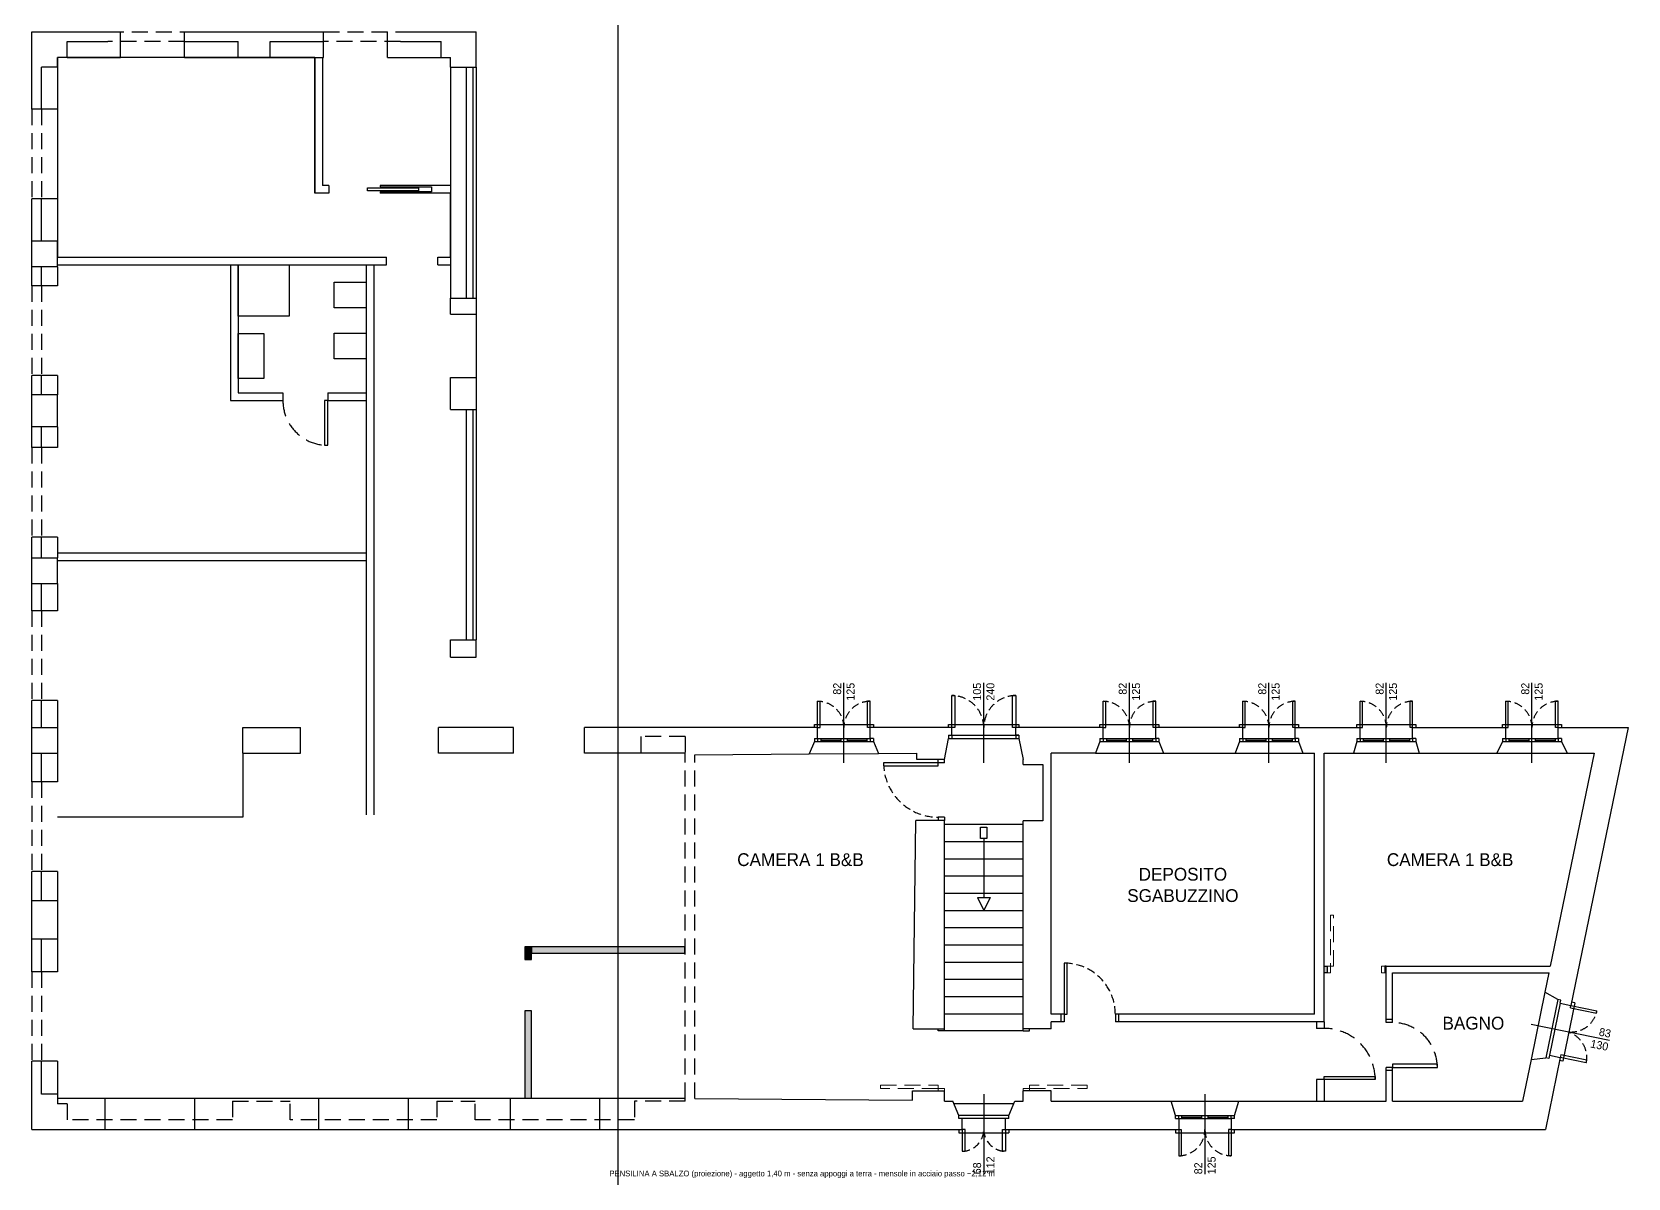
# Model space of a CAD drawing. Header units: millimetres. Extents: x 2698 to 9190, y -7457 to 3239.
# Drawn here: x 6697 to 9190, y -2387 to -596 of the extents above; entities that cross this region are included whole.
import ezdxf

# ---------------------------------------------------------------- set-up
doc = ezdxf.new("R2010")
doc.units = ezdxf.units.MM
doc.header["$LTSCALE"] = 100
doc.linetypes.add('HIDDEN', pattern=[0.375, 0.25, -0.125])
doc.linetypes.add('TRATTEGGIATA2', pattern=[0.375, 0.25, -0.125])
doc.layers.add('_SUP', color=190, linetype='Continuous', plot=False)
doc.layers.add('DEM linee', color=7, linetype='TRATTEGGIATA2', lineweight=25)
doc.layers.add('DEM linee_2', color=40, linetype='TRATTEGGIATA2', lineweight=9, true_color=0xf0b400)
doc.layers.add('NC_SEZ', color=1, linetype='Continuous', lineweight=30, true_color=0xff0000)
for name, color, linetype in [('DEM riempi', 51, 'Continuous'), ('INF', 6, 'Continuous'), ('Interni F', 3, 'Continuous'), ('Interni S', 2, 'Continuous'), ('NC linee_10', 12, 'Continuous'), ('PR_COSTRUZIONI', 1, 'Continuous'), ('PR_PENSILINA', 30, 'Continuous'), ('PROS', 9, 'Continuous'), ('Quote', 3, 'Continuous'), ('SEZ', 4, 'Continuous'), ('Testi', 3, 'Continuous')]:
    doc.layers.add(name, color=color, linetype=linetype)
doc.styles.add('CENTURY', font='GOTHIC.TTF')

msp = doc.modelspace()

# ---------------------------------------------------------------- hatches: boundary and pattern name
at = {"layer": 'DEM riempi'}
h = msp.add_hatch(color=256, dxfattribs=at)
h.dxf.hatch_style = 1
h.paths.add_polyline_path([(8720.2, -2055.7), (8715.2, -2055.7), (8715.2, -2065.7), (8720.2, -2065.7)])
h.paths.add_polyline_path([(8812.2, -2055.7), (8810.2, -2055.7), (8810.2, -2065.7), (8812.2, -2065.7)])
at = {"layer": 'PR_COSTRUZIONI'}
for points in [[(7467, -2045.3), (7477, -2045.3), (7477, -2025.3), (7467, -2025.3)], [(7477, -2035.3), (7717, -2035.3), (7717, -2025.3), (7477, -2025.3)], [(7467, -2262.2), (7477, -2262.2), (7477, -2125.3), (7467, -2125.3)]]:
    msp.add_hatch(color=1, dxfattribs=at).paths.add_polyline_path(points)

# ---------------------------------------------------------------- linework, layer by layer
at = {"layer": '_SUP'}
msp.add_xline((7612.7, -2310.7), (0, 1), dxfattribs=at)
at = {"layer": 'DEM linee'}
for p, q in [((6815.4, -595.7), (6935.4, -595.7)), ((7152.4, -595.7), (7272.4, -595.7)), ((6935.4, -610.7), (6815.4, -610.7)), ((7272.4, -610.7), (7152.4, -610.7)), ((6696.9, -716.7), (6696.9, -856.7)), ((6711.9, -716.7), (6711.9, -856.7)), ((6696.9, -992.7), (6696.9, -1132.7)), ((6711.9, -992.7), (6711.9, -1132.7)), ((6696.9, -1245.2), (6696.9, -1385.2)), ((6711.9, -1245.2), (6711.9, -1385.2)), ((6696.9, -1500.2), (6696.9, -1640.2)), ((6711.9, -1500.2), (6711.9, -1640.2)), ((7717.2, -1696.7), (7648.2, -1696.7)), ((7648.2, -1696.7), (7648.2, -1722.7)), ((7717.2, -1696.7), (7717.2, -1722.7)), ((7717.2, -2262.2), (7717.2, -1722.7)), ((7732.2, -2262.2), (7732.2, -1725.2)), ((6696.9, -1767.7), (6696.9, -1907.7)), ((6711.9, -1767.7), (6711.9, -1907.7)), ((6696.9, -2064.2), (6696.9, -2204.2)), ((6711.9, -2064.2), (6711.9, -2204.2)), ((8715.2, -2055.7), (8720.2, -2055.7)), ((8720.2, -2065.7), (8715.2, -2065.7)), ((8720.2, -2055.7), (8720.2, -2065.7)), ((8810.2, -2055.7), (8810.2, -2065.7)), ((8812.2, -2055.7), (8810.2, -2055.7)), ((8812.2, -2065.7), (8810.2, -2065.7)), ((6736.9, -2262.2), (6736.9, -2270.7)), ((7010.2, -2266.7), (7010.2, -2295.7)), ((7010.2, -2266.7), (7100.2, -2266.7)), ((7100.2, -2295.7), (7100.2, -2266.7)), ((7329.2, -2266.7), (7329.2, -2295.7)), ((7329.2, -2266.7), (7389.2, -2266.7)), ((7389.2, -2295.7), (7389.2, -2266.7)), ((7717.2, -2266.7), (7638.2, -2266.7)), ((7638.2, -2266.7), (7638.2, -2295.7)), ((7717.2, -2266.7), (7717.2, -2262.2)), ((6751.9, -2270.7), (6736.9, -2270.7)), ((6751.9, -2270.7), (6751.9, -2295.7)), ((7010.2, -2295.7), (6751.9, -2295.7)), ((7329.2, -2295.7), (7100.2, -2295.7)), ((7638.2, -2295.7), (7389.2, -2295.7))]:
    msp.add_line(p, q, dxfattribs=at)
at = {"layer": 'DEM linee_2'}
for p, q in [((8720.2, -2055.7), (8725.2, -2055.7)), ((8725.2, -2065.7), (8720.2, -2065.7)), ((8725.2, -2055.7), (8725.2, -2065.7)), ((8805.2, -2055.7), (8805.2, -2065.7)), ((8805.2, -2055.7), (8810.2, -2055.7)), ((8810.2, -2065.7), (8805.2, -2065.7)), ((8122.2, -2246.7), (8112.2, -2246.7)), ((8112.2, -2246.7), (8112.2, -2250.2)), ((8122.2, -2246.7), (8122.2, -2250.2)), ((8245.2, -2246.7), (8245.2, -2250.2)), ((8245.2, -2246.7), (8255.2, -2246.7)), ((8255.2, -2246.7), (8255.2, -2250.2))]:
    msp.add_line(p, q, dxfattribs=at)
for points in [[(8725.2, -2055.7), (8730.2, -2055.7), (8730.2, -1975.7), (8725.2, -1975.7)], [(8112.2, -2246.7), (8022.2, -2246.7), (8022.2, -2241.7), (8112.2, -2241.7)], [(8255.2, -2246.7), (8345.2, -2246.7), (8345.2, -2241.7), (8255.2, -2241.7)]]:
    msp.add_lwpolyline(points, close=True, dxfattribs=at)
at = {"layer": 'INF'}
for p, q in [((7390.9, -650.7), (7390.9, -1011.7)), ((7390.9, -1036.7), (7390.9, -1135.7)), ((7390.9, -1185.7), (7390.9, -1545.7)), ((7965.2, -1737.7), (7965.2, -1612.7)), ((8183.7, -1737.7), (8183.7, -1612.7)), ((8411.2, -1737.7), (8411.2, -1612.7)), ((8629.2, -1737.7), (8629.2, -1612.7)), ((8812.5, -1737.7), (8812.5, -1612.7)), ((9040, -1737.7), (9040, -1612.7)), ((7919.2, -1682.7), (7919.2, -1677.7)), ((7919.2, -1677.7), (8011.2, -1677.7)), ((8011.2, -1677.7), (8011.2, -1682.7)), ((8128.7, -1682.7), (8128.7, -1677.7)), ((8128.7, -1677.7), (8238.7, -1677.7)), ((8133.7, -1694.7), (8233.7, -1694.7)), ((8133.7, -1694.7), (8133.7, -1699.7)), ((8233.7, -1694.7), (8233.7, -1699.7)), ((8238.7, -1677.7), (8238.7, -1682.7)), ((8365.2, -1682.7), (8365.2, -1677.7)), ((8365.2, -1677.7), (8457.2, -1677.7)), ((8457.2, -1677.7), (8457.2, -1682.7)), ((8583.2, -1682.7), (8583.2, -1677.7)), ((8583.2, -1677.7), (8675.2, -1677.7)), ((8675.2, -1677.7), (8675.2, -1682.7)), ((8766.5, -1682.7), (8766.5, -1677.7)), ((8766.5, -1677.7), (8858.5, -1677.7)), ((8858.5, -1677.7), (8858.5, -1682.7)), ((8994, -1682.7), (8994, -1677.7)), ((8994, -1677.7), (9086, -1677.7)), ((9086, -1677.7), (9086, -1682.7)), ((7919.2, -1704.7), (8011.2, -1704.7)), ((7924.2, -1699.7), (7924.2, -1704.7)), ((7924.2, -1699.7), (8006.2, -1699.7)), ((7929.2, -1699.7), (7929.2, -1704.7)), ((7960.2, -1699.7), (7960.2, -1704.7)), ((7970.2, -1699.7), (7970.2, -1704.7)), ((8001.2, -1699.7), (8001.2, -1704.7)), ((8006.2, -1699.7), (8006.2, -1704.7)), ((8128.7, -1699.7), (8238.7, -1699.7)), ((8365.2, -1704.7), (8457.2, -1704.7)), ((8370.2, -1699.7), (8370.2, -1704.7)), ((8370.2, -1699.7), (8452.2, -1699.7)), ((8375.2, -1699.7), (8375.2, -1704.7)), ((8406.2, -1699.7), (8406.2, -1704.7)), ((8416.2, -1699.7), (8416.2, -1704.7)), ((8447.2, -1699.7), (8447.2, -1704.7)), ((8452.2, -1699.7), (8452.2, -1704.7)), ((8583.2, -1704.7), (8675.2, -1704.7)), ((8588.2, -1699.7), (8588.2, -1704.7)), ((8588.2, -1699.7), (8670.2, -1699.7)), ((8593.2, -1699.7), (8593.2, -1704.7)), ((8624.2, -1699.7), (8624.2, -1704.7)), ((8634.2, -1699.7), (8634.2, -1704.7)), ((8665.2, -1699.7), (8665.2, -1704.7)), ((8670.2, -1699.7), (8670.2, -1704.7)), ((8766.5, -1704.7), (8858.5, -1704.7)), ((8771.5, -1699.7), (8771.5, -1704.7)), ((8771.5, -1699.7), (8853.5, -1699.7)), ((8776.5, -1699.7), (8776.5, -1704.7)), ((8807.5, -1699.7), (8807.5, -1704.7)), ((8817.5, -1699.7), (8817.5, -1704.7)), ((8848.5, -1699.7), (8848.5, -1704.7)), ((8853.5, -1699.7), (8853.5, -1704.7)), ((8994, -1704.7), (9086, -1704.7)), ((8999, -1699.7), (8999, -1704.7)), ((8999, -1699.7), (9081, -1699.7)), ((9004, -1699.7), (9004, -1704.7)), ((9035, -1699.7), (9035, -1704.7)), ((9045, -1699.7), (9045, -1704.7)), ((9076, -1699.7), (9076, -1704.7)), ((9081, -1699.7), (9081, -1704.7)), ((7911.2, -1723.9), (8019.2, -1723.2)), ((8112.2, -1737.7), (8112.2, -1732.7)), ((8122.2, -1737.7), (8112.2, -1737.7)), ((8122.2, -1737.7), (8122.2, -1732.7)), ((8358.2, -1722.7), (8464.2, -1722.7)), ((8576.2, -1722.7), (8682.2, -1722.7)), ((8761, -1722.7), (8864, -1722.7)), ((8985, -1722.7), (9095, -1722.7)), ((8122.2, -1822.7), (8112.2, -1822.7)), ((8112.2, -1822.7), (8112.2, -1827.7)), ((8122.2, -1822.7), (8122.2, -1827.7)), ((8122.2, -1833.7), (8245.2, -1833.7)), ((8122.2, -1860.6), (8245.2, -1860.6)), ((8183.7, -1855.9), (8183.7, -1948.3)), ((8122.2, -1887.6), (8245.2, -1887.6)), ((8122.2, -1914.5), (8245.2, -1914.5)), ((8122.2, -1941.4), (8245.2, -1941.4)), ((8122.2, -1968.3), (8245.2, -1968.3)), ((8173.7, -1948.3), (8193.7, -1948.3)), ((8173.7, -1948.3), (8183.7, -1968.3)), ((8193.7, -1948.3), (8183.7, -1968.3)), ((8122.2, -1995.2), (8245.2, -1995.2)), ((8122.2, -2022.1), (8245.2, -2022.1)), ((8122.2, -2049.1), (8245.2, -2049.1)), ((8122.2, -2076), (8245.2, -2076)), ((8122.2, -2102.9), (8245.2, -2102.9)), ((9060.2, -2096.3), (9038.6, -2201.1)), ((9080.3, -2107.6), (9061.6, -2198.7)), ((9084.2, -2113.5), (9067.5, -2194.8)), ((9106.8, -2113), (9088, -2204.1)), ((9106.8, -2113), (9101.9, -2112)), ((8122.2, -2129.8), (8245.2, -2129.8)), ((8309.2, -2130.7), (8304.2, -2130.7)), ((8309.2, -2142.7), (8304.2, -2142.7)), ((8309.2, -2130.7), (8309.2, -2142.7)), ((8389.2, -2130.7), (8389.2, -2142.7)), ((8394.2, -2130.7), (8389.2, -2130.7)), ((8394.2, -2142.7), (8389.2, -2142.7)), ((8812.2, -2143.7), (8812.2, -2138.7)), ((8822.2, -2143.7), (8812.2, -2143.7)), ((8822.2, -2143.7), (8822.2, -2138.7)), ((8112.2, -2156.7), (8112.2, -2153.2)), ((8122.2, -2156.7), (8112.2, -2156.7)), ((8122.2, -2156.7), (8122.2, -2153.2)), ((8245.2, -2156.7), (8122.2, -2156.7)), ((8245.2, -2156.7), (8245.2, -2153.2)), ((8245.2, -2156.7), (8255.2, -2156.7)), ((8255.2, -2156.7), (8255.2, -2153.2)), ((9161.1, -2171.7), (9038.6, -2146.5)), ((8822.2, -2213.7), (8812.2, -2213.7)), ((8812.2, -2218.7), (8812.2, -2213.7)), ((8822.2, -2218.7), (8822.2, -2213.7)), ((9088, -2204.1), (9083.1, -2203.1)), ((8183.7, -2255.7), (8183.7, -2380.7)), ((8476.2, -2266.7), (8582.2, -2266.7)), ((8529.2, -2255.7), (8529.2, -2380.7)), ((8230.4, -2270.7), (8136.9, -2270.7)), ((8222.7, -2288.7), (8144.7, -2288.7)), ((8217.7, -2293.7), (8149.7, -2293.7)), ((8483.2, -2288.7), (8575.2, -2288.7)), ((8488.2, -2293.7), (8488.2, -2288.7)), ((8488.2, -2293.7), (8570.2, -2293.7)), ((8493.2, -2293.7), (8493.2, -2288.7)), ((8524.2, -2293.7), (8524.2, -2288.7)), ((8534.2, -2293.7), (8534.2, -2288.7)), ((8565.2, -2293.7), (8565.2, -2288.7)), ((8570.2, -2293.7), (8570.2, -2288.7)), ((8144.7, -2310.7), (8144.7, -2315.7)), ((8144.7, -2315.7), (8222.7, -2315.7)), ((8222.7, -2310.7), (8222.7, -2315.7)), ((8483.2, -2310.7), (8483.2, -2315.7)), ((8483.2, -2315.7), (8575.2, -2315.7)), ((8575.2, -2315.7), (8575.2, -2310.7))]:
    msp.add_line(p, q, dxfattribs=at)
at = {"layer": 'INF', "color": 9}
for p, q in [((7929.2, -1702.2), (7960.2, -1702.2)), ((7970.2, -1702.2), (8001.2, -1702.2)), ((8375.2, -1702.2), (8406.2, -1702.2)), ((8416.2, -1702.2), (8447.2, -1702.2)), ((8593.2, -1702.2), (8624.2, -1702.2)), ((8634.2, -1702.2), (8665.2, -1702.2)), ((8776.5, -1702.2), (8807.5, -1702.2)), ((8817.5, -1702.2), (8848.5, -1702.2)), ((9004, -1702.2), (9035, -1702.2)), ((9045, -1702.2), (9076, -1702.2)), ((8493.2, -2291.2), (8524.2, -2291.2)), ((8534.2, -2291.2), (8565.2, -2291.2))]:
    msp.add_line(p, q, dxfattribs=at)
at = {"layer": 'INF'}
for points in [[(8112.2, -1737.7), (8027.2, -1737.7), (8027.2, -1742.7), (8112.2, -1742.7)], [(8178.7, -1838.4), (8188.7, -1838.4), (8188.7, -1855.9), (8178.7, -1855.9)], [(8309.2, -2130.7), (8314.2, -2130.7), (8314.2, -2050.7), (8309.2, -2050.7)]]:
    msp.add_lwpolyline(points, close=True, dxfattribs=at)
at = {"layer": 'Interni F'}
for p, q in [((7924.2, -1682.7), (7924.2, -1641.7)), ((7924.2, -1641.7), (7928.2, -1641.7)), ((7928.2, -1682.7), (7928.2, -1641.7)), ((8002.2, -1682.7), (8002.2, -1641.7)), ((8006.2, -1641.7), (8002.2, -1641.7)), ((8006.2, -1682.7), (8006.2, -1641.7)), ((8370.2, -1682.7), (8370.2, -1641.7)), ((8370.2, -1641.7), (8374.2, -1641.7)), ((8374.2, -1682.7), (8374.2, -1641.7)), ((8448.2, -1682.7), (8448.2, -1641.7)), ((8452.2, -1641.7), (8448.2, -1641.7)), ((8452.2, -1682.7), (8452.2, -1641.7)), ((8588.2, -1682.7), (8588.2, -1641.7)), ((8588.2, -1641.7), (8592.2, -1641.7)), ((8592.2, -1682.7), (8592.2, -1641.7)), ((8666.2, -1682.7), (8666.2, -1641.7)), ((8670.2, -1641.7), (8666.2, -1641.7)), ((8670.2, -1682.7), (8670.2, -1641.7)), ((8771.5, -1682.7), (8771.5, -1641.7)), ((8771.5, -1641.7), (8775.5, -1641.7)), ((8775.5, -1682.7), (8775.5, -1641.7)), ((8849.5, -1682.7), (8849.5, -1641.7)), ((8853.5, -1641.7), (8849.5, -1641.7)), ((8853.5, -1682.7), (8853.5, -1641.7)), ((8999, -1682.7), (8999, -1641.7)), ((8999, -1641.7), (9003, -1641.7)), ((9003, -1682.7), (9003, -1641.7)), ((9077, -1682.7), (9077, -1641.7)), ((9081, -1641.7), (9077, -1641.7)), ((9081, -1682.7), (9081, -1641.7)), ((7924.2, -1682.7), (7928.2, -1682.7)), ((8006.2, -1682.7), (8002.2, -1682.7)), ((8370.2, -1682.7), (8374.2, -1682.7)), ((8452.2, -1682.7), (8448.2, -1682.7)), ((8588.2, -1682.7), (8592.2, -1682.7)), ((8670.2, -1682.7), (8666.2, -1682.7)), ((8771.5, -1682.7), (8775.5, -1682.7)), ((8853.5, -1682.7), (8849.5, -1682.7)), ((8999, -1682.7), (9003, -1682.7)), ((9081, -1682.7), (9077, -1682.7)), ((9100.1, -2120.8), (9100.9, -2116.9)), ((9100.9, -2116.9), (9141.5, -2125.3)), ((9100.1, -2120.8), (9140.7, -2129.2)), ((9140.7, -2129.2), (9141.5, -2125.3)), ((9085, -2194.3), (9084.2, -2198.2)), ((9124.8, -2206.6), (9084.2, -2198.2)), ((9125.6, -2202.6), (9085, -2194.3)), ((9124.8, -2206.6), (9125.6, -2202.6)), ((8488.2, -2310.7), (8488.2, -2351.7)), ((8488.2, -2310.7), (8492.2, -2310.7)), ((8492.2, -2310.7), (8492.2, -2351.7)), ((8566.2, -2310.7), (8566.2, -2351.7)), ((8570.2, -2310.7), (8566.2, -2310.7)), ((8570.2, -2310.7), (8570.2, -2351.7)), ((8488.2, -2351.7), (8492.2, -2351.7)), ((8570.2, -2351.7), (8566.2, -2351.7))]:
    msp.add_line(p, q, dxfattribs=at)
for points in [[(8133.7, -1682.7), (8133.7, -1632.7), (8138.7, -1632.7), (8138.7, -1682.7)], [(8228.7, -1682.7), (8228.7, -1632.7), (8233.7, -1632.7), (8233.7, -1682.7)], [(8149.7, -2310.7), (8149.7, -2344.7), (8154.7, -2344.7), (8154.7, -2310.7)], [(8217.7, -2310.7), (8217.7, -2344.7), (8212.7, -2344.7), (8212.7, -2310.7)]]:
    msp.add_lwpolyline(points, close=True, dxfattribs=at)
at = {"layer": 'Interni F', "linetype": 'HIDDEN', "ltscale": 0.5}
for centre, radius, start, end in [((7924.2, -1682.7), 41, 0, 90), ((8006.2, -1682.7), 41, 90, 180), ((8133.7, -1682.7), 50, 0, 90), ((8233.7, -1682.7), 50, 90, 180), ((8370.2, -1682.7), 41, 0, 90), ((8452.2, -1682.7), 41, 90, 180), ((8588.2, -1682.7), 41, 0, 90), ((8670.2, -1682.7), 41, 90, 180), ((8771.5, -1682.7), 41, 0, 90), ((8853.5, -1682.7), 41, 90, 180), ((8999, -1682.7), 41, 0, 90), ((9081, -1682.7), 41, 90, 180), ((8112.2, -1737.7), 85, 180, 270), ((8309.2, -2130.7), 80, 0, 90), ((9100.9, -2116.9), 41.5, 265.3042, 348.3843), ((9084.2, -2198.2), 41.5, 348.3843, 71.4644), ((8149.7, -2310.7), 34, 270, 0), ((8217.7, -2310.7), 34, 180, 270), ((8488.2, -2310.7), 41, 270, 0), ((8570.2, -2310.7), 41, 180, 270)]:
    msp.add_arc(centre, radius, start, end, dxfattribs=at)
at = {"layer": 'Interni S'}
for points in [[(7018.9, -959.7), (7098.9, -959.7), (7098.9, -1039.7), (7018.9, -1039.7)], [(7168.9, -986.7), (7218.9, -986.7), (7218.9, -1026.7), (7168.9, -1026.7)], [(7018.9, -1067.2), (7058.9, -1067.2), (7058.9, -1137.2), (7018.9, -1137.2)], [(7168.9, -1066.7), (7218.9, -1066.7), (7218.9, -1106.7), (7168.9, -1106.7)]]:
    msp.add_lwpolyline(points, close=True, dxfattribs=at)
at = {"layer": 'NC linee_10'}
for points in [[(7220.9, -839.2), (7300.9, -839.2), (7300.9, -844.2), (7220.9, -844.2)], [(7158.9, -1171.7), (7153.9, -1171.7), (7153.9, -1241.7), (7158.9, -1241.7)], [(8822.2, -2213.7), (8892.2, -2213.7), (8892.2, -2208.7), (8822.2, -2208.7)], [(8715.2, -2232.7), (8715.2, -2227.7), (8795.2, -2227.7), (8795.2, -2232.7)]]:
    msp.add_lwpolyline(points, close=True, dxfattribs=at)
at = {"layer": 'NC linee_10', "linetype": 'HIDDEN'}
for centre, radius, start, end in [((7158.9, -1171.7), 70, 180, 270), ((8822.2, -2213.7), 70, 0, 90), ((8715.2, -2232.7), 80, 0, 90)]:
    msp.add_arc(centre, radius, start, end, dxfattribs=at)
at = {"layer": 'NC_SEZ'}
for p, q in [((6835.4, -635.7), (6835.4, -595.7)), ((6935.4, -635.7), (6935.4, -595.7)), ((7152.4, -635.7), (7152.4, -595.7)), ((7252.4, -635.7), (7252.4, -595.7)), ((6751.9, -635.7), (6835.4, -635.7)), ((6935.4, -635.7), (7018.9, -635.7)), ((7068.9, -635.7), (7152.4, -635.7)), ((7138.9, -635.7), (7138.9, -847.7)), ((7150.9, -635.7), (7150.9, -835.7)), ((7252.4, -635.7), (7335.9, -635.7)), ((6736.9, -650.7), (6736.9, -716.7)), ((7350.9, -650.7), (7350.9, -1011.7)), ((6736.9, -716.7), (6696.9, -716.7)), ((7160.9, -835.7), (7150.9, -835.7)), ((7160.9, -835.7), (7160.9, -847.7)), ((7350.9, -835.7), (7240.9, -835.7)), ((7240.9, -835.7), (7240.9, -837.7)), ((7240.9, -837.7), (7320.9, -837.7)), ((7320.9, -845.7), (7240.9, -845.7)), ((7240.9, -845.7), (7240.9, -847.7)), ((7320.9, -837.7), (7320.9, -845.7)), ((6736.9, -856.7), (6696.9, -856.7)), ((6736.9, -856.7), (6736.9, -922.7)), ((7160.9, -847.7), (7138.9, -847.7)), ((7350.9, -847.7), (7240.9, -847.7)), ((6736.9, -947.7), (7250.9, -947.7)), ((6736.9, -959.7), (7250.9, -959.7)), ((6736.9, -962.7), (6736.9, -992.7)), ((7006.9, -959.7), (7006.9, -1171.7)), ((7018.9, -959.7), (7018.9, -1159.7)), ((7218.9, -959.7), (7218.9, -1819.1)), ((7230.9, -959.7), (7230.9, -1819.1)), ((7250.9, -959.7), (7250.9, -947.7)), ((7330.9, -947.7), (7350.9, -947.7)), ((7330.9, -959.7), (7330.9, -947.7)), ((7330.9, -959.7), (7350.9, -959.7)), ((6736.9, -992.7), (6696.9, -992.7)), ((6736.9, -1132.7), (6696.9, -1132.7)), ((6736.9, -1132.7), (6736.9, -1162.7)), ((7006.9, -1171.7), (7088.9, -1171.7)), ((7018.9, -1159.7), (7088.9, -1159.7)), ((7088.9, -1159.7), (7088.9, -1171.7)), ((7158.9, -1159.7), (7218.9, -1159.7)), ((7158.9, -1159.7), (7158.9, -1171.7)), ((7158.9, -1171.7), (7218.9, -1171.7)), ((6736.9, -1212.7), (6736.9, -1245.2)), ((6736.9, -1245.2), (6696.9, -1245.2)), ((6736.9, -1385.2), (6696.9, -1385.2)), ((6736.9, -1385.2), (6736.9, -1417.7)), ((6736.9, -1409.7), (7218.9, -1409.7)), ((6736.9, -1421.7), (7218.9, -1421.7)), ((6736.9, -1457.7), (6736.9, -1500.2)), ((6736.9, -1500.2), (6696.9, -1500.2)), ((6736.9, -1640.2), (6696.9, -1640.2)), ((6736.9, -1640.2), (6736.9, -1682.7)), ((6736.9, -1722.7), (6736.9, -1767.7)), ((7026.2, -1722.7), (7026.2, -1822.7)), ((6736.9, -1767.7), (6696.9, -1767.7)), ((7026.2, -1822.7), (6736.9, -1822.7)), ((6736.9, -1907.7), (6696.9, -1907.7)), ((6736.9, -1907.7), (6736.9, -1952.7)), ((6736.9, -2012.7), (6736.9, -2064.2)), ((6736.9, -2064.2), (6696.9, -2064.2)), ((8703.2, -2142.7), (8703.2, -2152.7)), ((8715.2, -2142.7), (8715.2, -2152.7)), ((8715.2, -2152.7), (8703.2, -2152.7)), ((6736.9, -2204.2), (6696.9, -2204.2)), ((6736.9, -2204.2), (6736.9, -2262.2)), ((8703.2, -2232.7), (8703.2, -2266.7)), ((8715.2, -2232.7), (8703.2, -2232.7)), ((8715.2, -2232.7), (8715.2, -2266.7)), ((7717.2, -2262.2), (6736.9, -2262.2)), ((6811, -2262.2), (6811, -2310.7)), ((6951, -2262.2), (6951, -2310.7)), ((7144.7, -2262.2), (7144.7, -2310.7)), ((7284.7, -2262.2), (7284.7, -2310.7)), ((7443.7, -2262.2), (7443.7, -2310.7)), ((7583.7, -2262.2), (7583.7, -2310.7))]:
    msp.add_line(p, q, dxfattribs=at)
for points in [[(7160.9, -847.7), (7138.9, -847.7), (7138.9, -635.7), (6736.9, -635.7), (6736.9, -947.7), (7250.9, -947.7)], [(7330.9, -947.7), (7350.9, -947.7), (7350.9, -847.7), (7240.9, -847.7)]]:
    msp.add_lwpolyline(points, dxfattribs=at)
at = {"layer": 'PR_COSTRUZIONI'}
for points in [[(7467, -2045.3), (7477, -2045.3), (7477, -2025.3), (7467, -2025.3)], [(7477, -2035.3), (7717, -2035.3), (7717, -2025.3), (7477, -2025.3)]]:
    msp.add_lwpolyline(points, close=True, dxfattribs=at)
msp.add_lwpolyline([(7477, -2262.2), (7477, -2125.3), (7467, -2125.3), (7467, -2262.2)], dxfattribs=at)
at = {"layer": 'PROS'}
for p, q in [((7375.9, -1011.7), (7375.9, -650.7)), ((7385.9, -1011.7), (7385.9, -650.7)), ((7375.9, -1545.7), (7375.9, -1185.7)), ((7385.9, -1545.7), (7385.9, -1185.7))]:
    msp.add_line(p, q, dxfattribs=at)
at = {"layer": 'SEZ'}
for p, q in [((6696.9, -716.7), (6696.9, -595.7)), ((6696.9, -595.7), (6815.4, -595.7)), ((6935.4, -595.7), (7152.4, -595.7)), ((7272.4, -595.7), (7390.9, -595.7)), ((7390.9, -650.7), (7390.9, -595.7)), ((6751.9, -610.7), (6815.4, -610.7)), ((6751.9, -635.7), (6751.9, -610.7)), ((6935.4, -610.7), (7018.9, -610.7)), ((7018.9, -635.7), (7018.9, -610.7)), ((7068.9, -610.7), (7152.4, -610.7)), ((7068.9, -635.7), (7068.9, -610.7)), ((7272.4, -610.7), (7335.9, -610.7)), ((7335.9, -635.7), (7335.9, -610.7)), ((6736.9, -650.7), (6736.9, -635.7)), ((6751.9, -635.7), (6736.9, -635.7)), ((7018.9, -635.7), (7068.9, -635.7)), ((7335.9, -635.7), (7350.9, -635.7)), ((7350.9, -650.7), (7350.9, -635.7)), ((6736.9, -650.7), (6711.9, -650.7)), ((6711.9, -716.7), (6711.9, -650.7)), ((7350.9, -650.7), (7390.9, -650.7)), ((6696.9, -992.7), (6696.9, -856.7)), ((6711.9, -922.7), (6711.9, -856.7)), ((6736.9, -922.7), (6696.9, -922.7)), ((6736.9, -962.7), (6736.9, -922.7)), ((6736.9, -962.7), (6696.9, -962.7)), ((6711.9, -992.7), (6711.9, -962.7)), ((7350.9, -1011.7), (7390.9, -1011.7)), ((7350.9, -1036.7), (7350.9, -1011.7)), ((7390.9, -1011.7), (7390.9, -1036.7)), ((7350.9, -1036.7), (7390.9, -1036.7)), ((6696.9, -1245.2), (6696.9, -1132.7)), ((6711.9, -1162.7), (6711.9, -1132.7)), ((7350.9, -1135.7), (7390.9, -1135.7)), ((7350.9, -1185.7), (7350.9, -1135.7)), ((7390.9, -1135.7), (7390.9, -1185.7)), ((6736.9, -1162.7), (6696.9, -1162.7)), ((6736.9, -1212.7), (6736.9, -1162.7)), ((7350.9, -1185.7), (7390.9, -1185.7)), ((6736.9, -1212.7), (6696.9, -1212.7)), ((6711.9, -1245.2), (6711.9, -1212.7)), ((6696.9, -1500.2), (6696.9, -1385.2)), ((6711.9, -1417.7), (6711.9, -1385.2)), ((6696.9, -1417.7), (6736.9, -1417.7)), ((6736.9, -1457.7), (6736.9, -1417.7)), ((6696.9, -1457.7), (6736.9, -1457.7)), ((6711.9, -1500.2), (6711.9, -1457.7)), ((7350.9, -1572.7), (7350.9, -1545.7)), ((7350.9, -1545.7), (7390.9, -1545.7)), ((7390.9, -1572.7), (7390.9, -1545.7)), ((7350.9, -1572.7), (7390.9, -1572.7)), ((6696.9, -1767.7), (6696.9, -1640.2)), ((6711.9, -1682.7), (6711.9, -1640.2)), ((6696.9, -1682.7), (6736.9, -1682.7)), ((6736.9, -1682.7), (6736.9, -1722.7)), ((7026.2, -1722.7), (7026.2, -1682.7)), ((7026.2, -1682.7), (7116.2, -1682.7)), ((7116.2, -1722.7), (7116.2, -1682.7)), ((7449.2, -1682.7), (7332.2, -1682.7)), ((7332.2, -1722.7), (7332.2, -1682.7)), ((7449.2, -1722.7), (7449.2, -1682.7)), ((7924.2, -1682.7), (7560.2, -1682.7)), ((7560.2, -1722.7), (7560.2, -1682.7)), ((7924.2, -1699.7), (7924.2, -1682.7)), ((8133.7, -1682.7), (8006.2, -1682.7)), ((8006.2, -1699.7), (8006.2, -1682.7)), ((8128.7, -1694.7), (8133.7, -1694.7)), ((8128.7, -1694.7), (8128.7, -1699.7)), ((8133.7, -1694.7), (8133.7, -1682.7)), ((8370.2, -1682.7), (8233.7, -1682.7)), ((8233.7, -1694.7), (8233.7, -1682.7)), ((8233.7, -1694.7), (8238.7, -1694.7)), ((8238.7, -1694.7), (8233.7, -1694.7)), ((8238.7, -1694.7), (8238.7, -1699.7)), ((8370.2, -1699.7), (8370.2, -1682.7)), ((8588.2, -1682.7), (8452.2, -1682.7)), ((8452.2, -1699.7), (8452.2, -1682.7)), ((8588.2, -1699.7), (8588.2, -1682.7)), ((8670.2, -1682.7), (8771.5, -1682.7)), ((8670.2, -1699.7), (8670.2, -1682.7)), ((8771.5, -1699.7), (8771.5, -1682.7)), ((8853.5, -1699.7), (8853.5, -1682.7)), ((8853.5, -1682.7), (8999, -1682.7)), ((8999, -1699.7), (8999, -1682.7)), ((9081, -1682.7), (9190.1, -1682.7)), ((9081, -1699.7), (9081, -1682.7)), ((9190.1, -1682.7), (9100.9, -2116.9)), ((7919.2, -1704.7), (7911.2, -1723.9)), ((7919.2, -1699.7), (7924.2, -1699.7)), ((7919.2, -1699.7), (7919.2, -1704.7)), ((8011.2, -1699.7), (8006.2, -1699.7)), ((8011.2, -1699.7), (8011.2, -1704.7)), ((8011.2, -1704.7), (8019.2, -1723.2)), ((8122.2, -1732.7), (8128.7, -1699.7)), ((8238.7, -1699.7), (8245.2, -1732.7)), ((8365.2, -1704.7), (8358.2, -1722.7)), ((8365.2, -1699.7), (8370.2, -1699.7)), ((8365.2, -1699.7), (8365.2, -1704.7)), ((8457.2, -1699.7), (8452.2, -1699.7)), ((8457.2, -1699.7), (8457.2, -1704.7)), ((8457.2, -1704.7), (8464.2, -1722.7)), ((8583.2, -1704.7), (8576.2, -1722.7)), ((8583.2, -1699.7), (8588.2, -1699.7)), ((8583.2, -1699.7), (8583.2, -1704.7)), ((8675.2, -1699.7), (8670.2, -1699.7)), ((8675.2, -1699.7), (8675.2, -1704.7)), ((8675.2, -1704.7), (8682.2, -1722.7)), ((8766.5, -1704.7), (8761, -1722.7)), ((8766.5, -1699.7), (8771.5, -1699.7)), ((8766.5, -1699.7), (8766.5, -1704.7)), ((8858.5, -1699.7), (8853.5, -1699.7)), ((8858.5, -1699.7), (8858.5, -1704.7)), ((8858.5, -1704.7), (8864, -1722.7)), ((8994, -1704.7), (8985, -1722.7)), ((8994, -1699.7), (8999, -1699.7)), ((8994, -1699.7), (8994, -1704.7)), ((9086, -1699.7), (9081, -1699.7)), ((9086, -1699.7), (9086, -1704.7)), ((9086, -1704.7), (9095, -1722.7)), ((6696.9, -1722.7), (6736.9, -1722.7)), ((6711.9, -1767.7), (6711.9, -1722.7)), ((7026.2, -1722.7), (7116.2, -1722.7)), ((7449.2, -1722.7), (7332.2, -1722.7)), ((7717.2, -1722.7), (7560.2, -1722.7)), ((7732.2, -1725.2), (7911.2, -1723.9)), ((8019.2, -1723.2), (8079.2, -1722.7)), ((8079, -1732.7), (8079.2, -1722.7)), ((8122.2, -1732.7), (8079, -1732.7)), ((8245.2, -1740.2), (8245.2, -1732.7)), ((8245.2, -1740.2), (8276.2, -1740.2)), ((8276.2, -1740.2), (8276.2, -1828.2)), ((8289.2, -2130.7), (8289.2, -1722.7)), ((8358.2, -1722.7), (8289.2, -1722.7)), ((8464.2, -1722.7), (8576.2, -1722.7)), ((8682.2, -1722.7), (8700.2, -1722.7)), ((8700.2, -2130.7), (8700.2, -1722.7)), ((8715.2, -1722.7), (8761, -1722.7)), ((8715.2, -2142.7), (8715.2, -1722.7)), ((8864, -1722.7), (8985, -1722.7)), ((9137, -1722.7), (9068.5, -2055.7)), ((9095, -1722.7), (9137, -1722.7)), ((8073.6, -2153.2), (8077.8, -1827.7)), ((8122.2, -1827.7), (8077.8, -1827.7)), ((8122.2, -2153.2), (8122.2, -1827.7)), ((8245.2, -2153.2), (8245.2, -1828.2)), ((8276.2, -1828.2), (8245.2, -1828.2)), ((6696.9, -2064.2), (6696.9, -1907.7)), ((6711.9, -1952.7), (6711.9, -1907.7)), ((6696.9, -1952.7), (6736.9, -1952.7)), ((6736.9, -1952.7), (6736.9, -2012.7)), ((6696.9, -2012.7), (6736.9, -2012.7)), ((6711.9, -2064.2), (6711.9, -2012.7)), ((8812.2, -2055.7), (9068.5, -2055.7)), ((8812.2, -2138.7), (8812.2, -2055.7)), ((8822.2, -2065.7), (9066.6, -2065.7)), ((8822.2, -2138.7), (8822.2, -2065.7)), ((9066.5, -2065.7), (9060.2, -2096.3)), ((9080.3, -2107.6), (9060.2, -2096.3)), ((9085.2, -2108.6), (9080.3, -2107.6)), ((9084.2, -2113.5), (9085.2, -2108.6)), ((9084.2, -2113.5), (9100.9, -2116.9)), ((8304.2, -2130.7), (8289.2, -2130.7)), ((8304.2, -2142.7), (8289.2, -2142.7)), ((8289.2, -2153.2), (8289.2, -2142.7)), ((8304.2, -2130.7), (8304.2, -2142.7)), ((8700.2, -2130.7), (8394.2, -2130.7)), ((8394.2, -2130.7), (8394.2, -2142.7)), ((8715.2, -2142.7), (8394.2, -2142.7)), ((8822.2, -2138.7), (8812.2, -2138.7)), ((8073.6, -2153.2), (8122.2, -2153.2)), ((8289.2, -2153.2), (8245.2, -2153.2)), ((6696.9, -2310.7), (6696.9, -2204.2)), ((6711.9, -2255.7), (6711.9, -2204.2)), ((8812.2, -2266.7), (8812.2, -2218.7)), ((8822.2, -2218.7), (8812.2, -2218.7)), ((8822.2, -2266.7), (8822.2, -2218.7)), ((9038.6, -2201.1), (9025.2, -2266.7)), ((9038.6, -2201.1), (9061.6, -2198.7)), ((9084.2, -2198.2), (9061, -2310.7)), ((9066.5, -2199.7), (9061.6, -2198.7)), ((9067.5, -2194.8), (9066.5, -2199.7)), ((9067.5, -2194.8), (9084.2, -2198.2)), ((6736.9, -2255.7), (6711.9, -2255.7)), ((7732.2, -2262.2), (8072.2, -2264.7)), ((8072.2, -2264.7), (8072.4, -2250.2)), ((8072.4, -2250.2), (8122.2, -2250.2)), ((8122.2, -2266.7), (8122.2, -2250.2)), ((8122.2, -2266.7), (8135.2, -2266.7)), ((8144.7, -2288.7), (8135.2, -2266.7)), ((8222.7, -2288.7), (8232.2, -2266.7)), ((8232.2, -2266.7), (8245.2, -2266.7)), ((8245.2, -2266.7), (8245.2, -2250.2)), ((8289.2, -2250.2), (8245.2, -2250.2)), ((8289.2, -2266.7), (8289.2, -2250.2)), ((8289.2, -2266.7), (8476.2, -2266.7)), ((8483.2, -2288.7), (8476.2, -2266.7)), ((8575.2, -2288.7), (8582.2, -2266.7)), ((8582.2, -2266.7), (8812.2, -2266.7)), ((8822.2, -2266.7), (9025.2, -2266.7)), ((8144.7, -2293.7), (8144.7, -2288.7)), ((8149.7, -2293.7), (8144.7, -2293.7)), ((8149.7, -2310.7), (8149.7, -2293.7)), ((8217.7, -2310.7), (8217.7, -2293.7)), ((8222.7, -2293.7), (8217.7, -2293.7)), ((8222.7, -2293.7), (8222.7, -2288.7)), ((8483.2, -2293.7), (8483.2, -2288.7)), ((8483.2, -2293.7), (8488.2, -2293.7)), ((8488.2, -2293.7), (8488.2, -2310.7)), ((8575.2, -2293.7), (8570.2, -2293.7)), ((8570.2, -2293.7), (8570.2, -2310.7)), ((8575.2, -2293.7), (8575.2, -2288.7)), ((6696.9, -2310.7), (8149.7, -2310.7)), ((8217.7, -2310.7), (8488.2, -2310.7)), ((8570.2, -2310.7), (9061, -2310.7))]:
    msp.add_line(p, q, dxfattribs=at)

# ---------------------------------------------------------------- texts
at = {"layer": 'PR_PENSILINA', "insert": (7900, -2380.8), "char_height": 9, "attachment_point": 5, "style": 'CENTURY'}
msp.add_mtext('PENSILINA A SBALZO (proiezione) - aggetto 1,40 m - senza appoggi a terra - mensole in acciaio passo ~2,12 m', dxfattribs=at)
at = {"layer": 'Quote', "char_height": 12.5, "style": 'CENTURY'}
for s, insert, attachment_point, rotation in [('82\\P\\pxqr;125', (7965.2, -1612.7), 6, 90), ('105\\P\\pxqr;240', (8183.7, -1612.7), 6, 90), ('82\\P\\pxqr;125', (8411.2, -1612.7), 6, 90), ('82\\P\\pxqr;125', (8629.2, -1612.7), 6, 90), ('82\\P\\pxqr;125', (8812.5, -1612.7), 6, 90), ('82\\P\\pxqr;125', (9040, -1612.7), 6, 90), ('\\pxqr;83\\P130', (9161.1, -2171.7), 6, 348.3843), ('68\\P112', (8183.7, -2380.7), 4, 90), ('82\\P125', (8529.2, -2380.7), 4, 90)]:
    msp.add_mtext(s, dxfattribs=dict(at, insert=insert, attachment_point=attachment_point, rotation=rotation))
at = {"layer": 'Testi', "char_height": 12.5, "attachment_point": 5, "style": 'CENTURY'}
for s, insert in [('{\\H1.6x;CAMERA 1 B&B}', (7897.4, -1889.2)), ('{\\H1.6x;CAMERA 1 B&B}', (8912.2, -1889.2)), ('{\\H1.6x;DEPOSITO\\PSGABUZZINO}', (8494.7, -1928.7)), ('{\\H1.6x;BAGNO }', (8948.5, -2144.7))]:
    msp.add_mtext(s, dxfattribs=dict(at, insert=insert))

doc.saveas('drawing.dxf')
